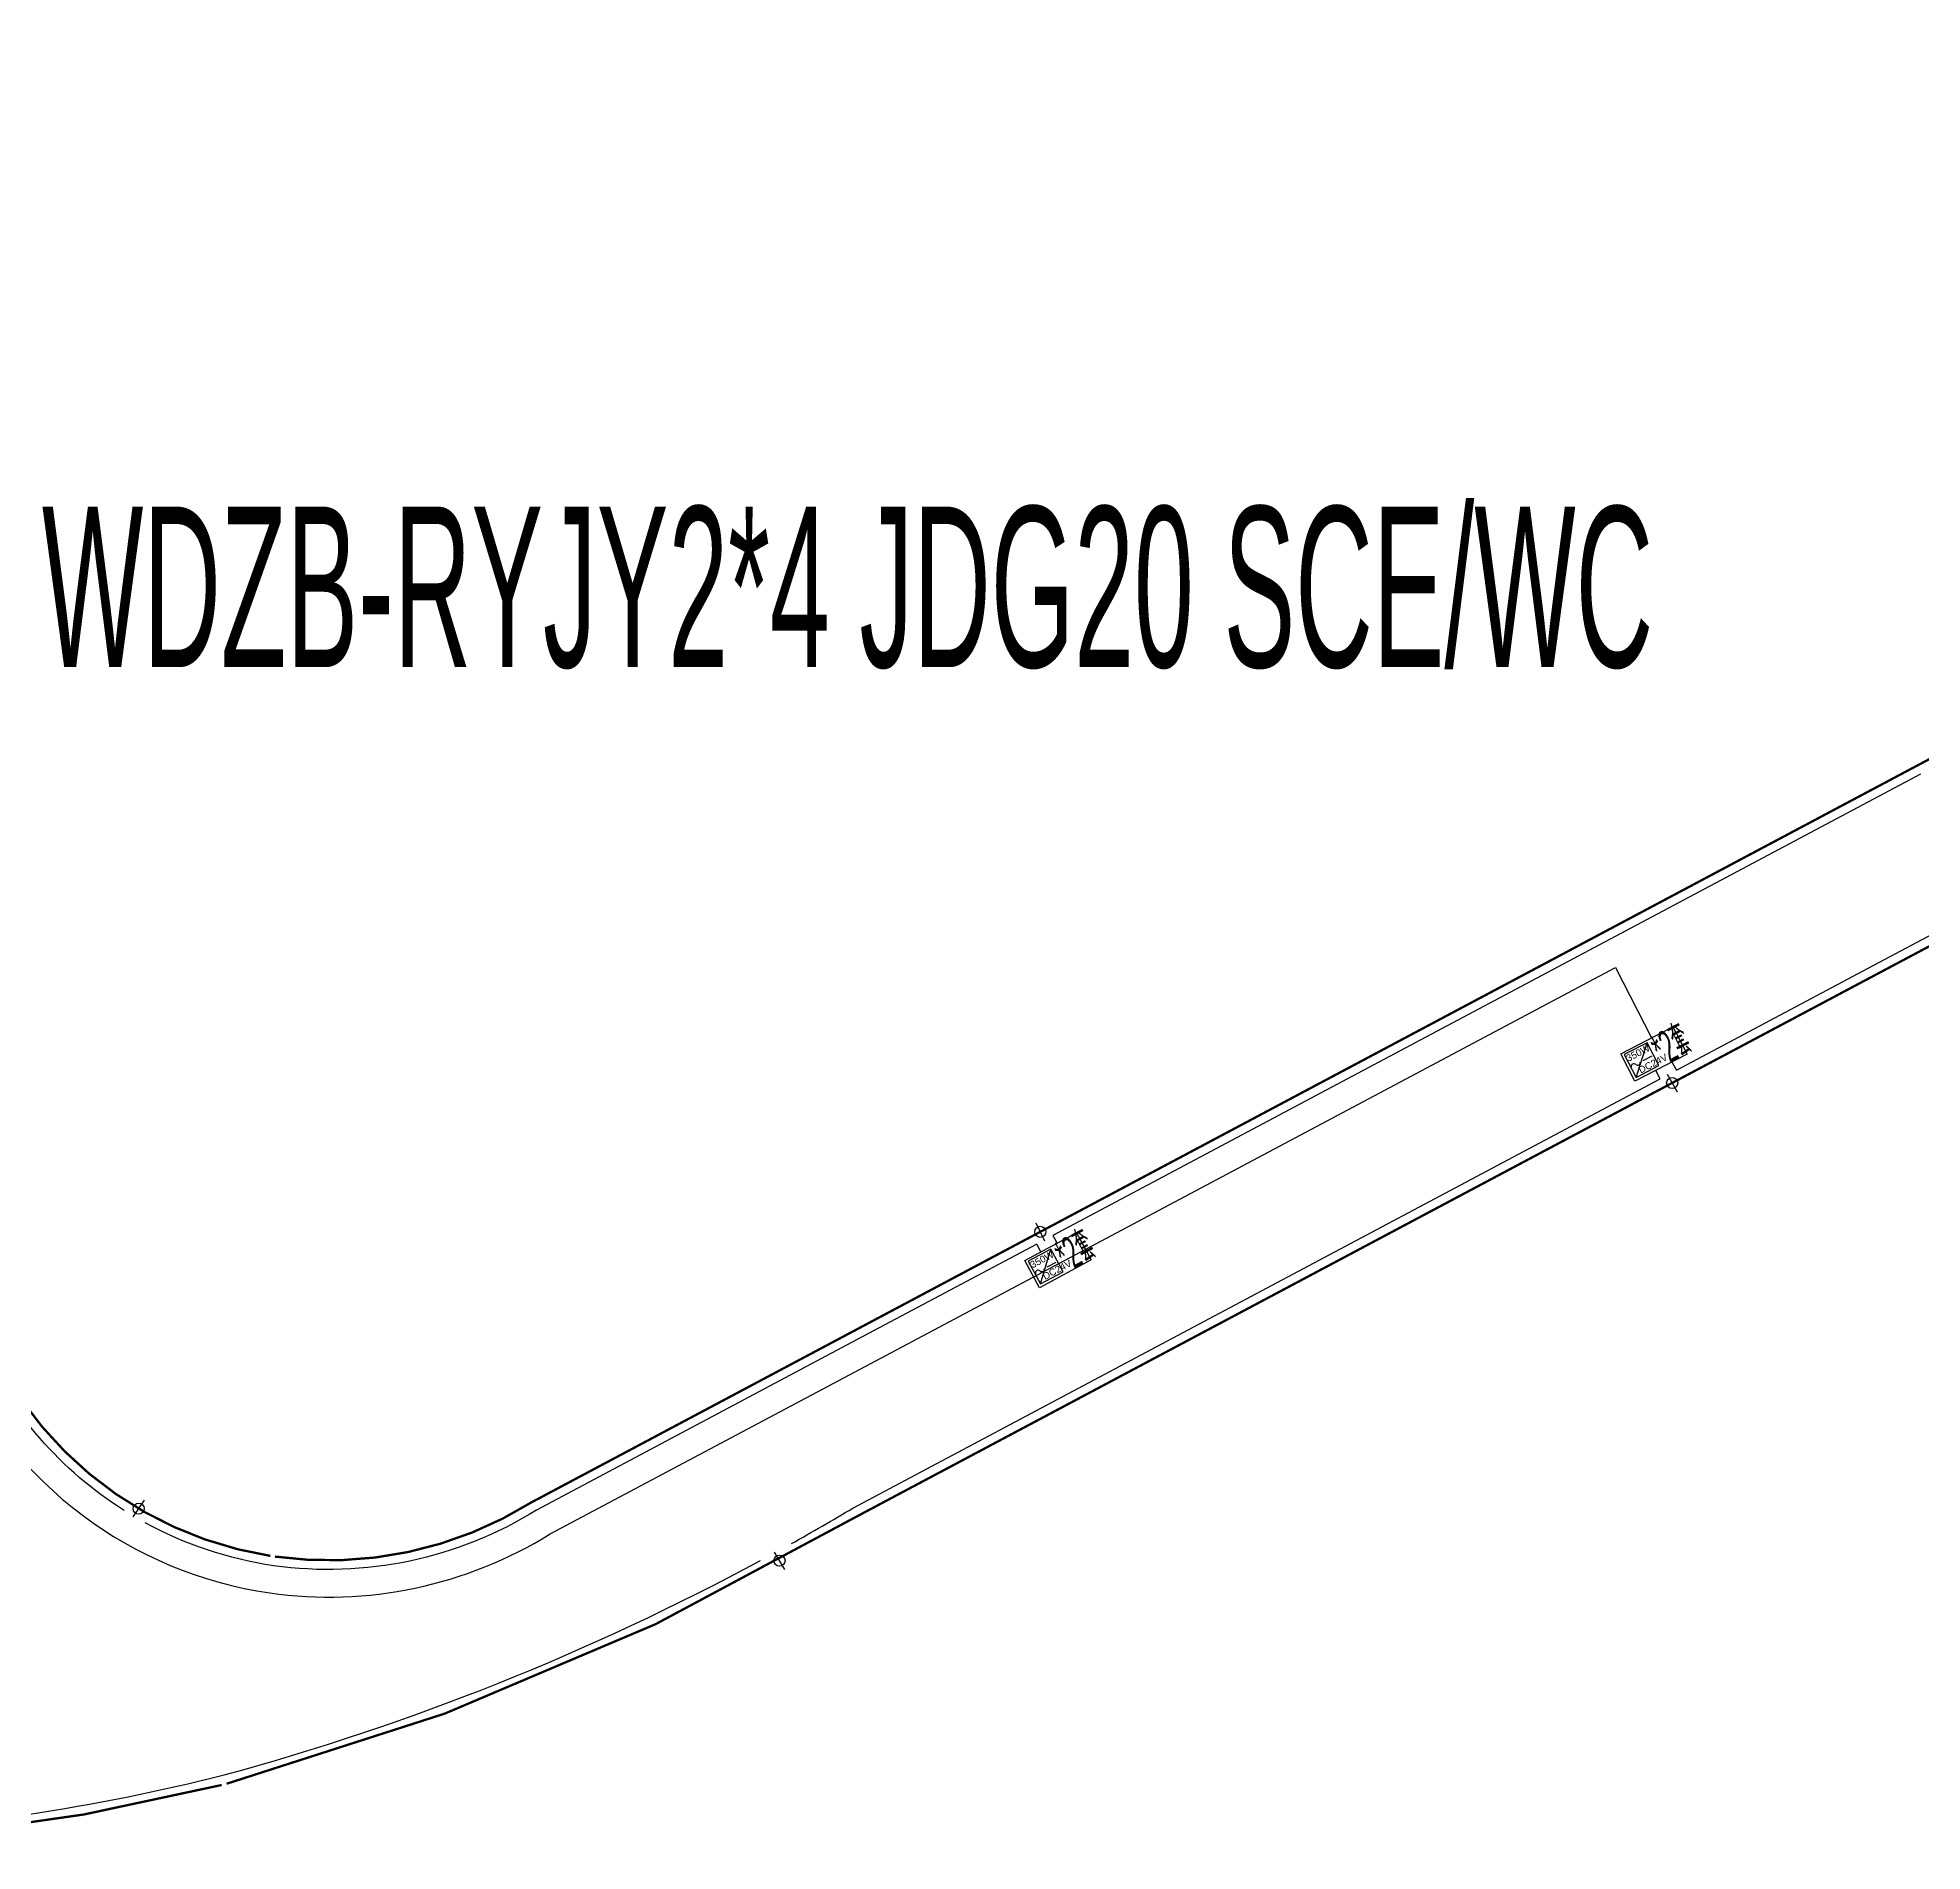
# Model space of a CAD drawing. Header units: inches. Extents: x -187843 to 1582678, y -554589 to 1835338.
# Drawn here: x 1302385 to 1343450, y -365936 to -326415 of the extents above; entities that cross this region are included whole.
import ezdxf
from ezdxf.lldxf.tags import DXFTag

# ---------------------------------------------------------------- set-up
doc = ezdxf.new("R2010")
doc.units = ezdxf.units.IN
doc.header["$MEASUREMENT"] = 0
doc.layers.get('0').update_dxf_attribs({"color": 253})
for name, color, linetype in [('0-LIGHT-TXT', 90, 'Continuous'), ('0-SL01', 1, 'Continuous'), ('0-开关电源', 3, 'Continuous'), ('LT-220V', 5, 'Continuous'), ('LT-24V', 4, 'Continuous')]:
    doc.layers.add(name, color=color, linetype=linetype)
doc.styles.add('SMDEI', font='smsim.shx', dxfattribs={"width": 0.75, "bigfont": 'smfs.shx'})
doc.styles.get("Standard").update_dxf_attribs({"font": 'arial.ttf'})
tags = doc.linetypes.add('SL01_LINE', pattern='A,0.3,-0.3,["SL01",Standard,S=0.2,R=-0.1,X=-0.1,Y=-0.1],-1.2', length=1.8).pattern_tags.tags
tags[6] = DXFTag(74, 10)

# ---------------------------------------------------------------- blocks, each defined once
blk = doc.blocks.new('LEDDR01')
at = {"layer": '0-开关电源'}
for p, q in [((-224, 0), (224, 448)), ((19, 205), (198, 205))]:
    blk.add_line(p, q, dxfattribs=at)
blk.add_lwpolyline([(-224, 0), (224, 0), (224, 448), (-224, 448)], close=True, dxfattribs=at)
for centre, start, end in [((-171, 187), 19.4712, 160.5288), ((-81, 219), 199.4712, 340.5288)]:
    blk.add_arc(centre, 47.5, start, end, dxfattribs=at)
at = {"color": 3}
for s, p in [('350W', (-219, 302)), ('DC24V', (-122, 21))]:
    blk.add_text(s, height=120, dxfattribs=at).set_placement(p)
blk = doc.blocks.new('分割')
at = {"layer": 'LT-220V'}
blk.add_lwpolyline([(-168, 141), (166, -144)], dxfattribs=at)
blk.add_circle((0, 0), 121, dxfattribs=at)

msp = doc.modelspace()

# ---------------------------------------------------------------- linework, layer by layer
at = {"layer": '0-LIGHT-TXT', "color": 7}
for points in [[(1336880, -348558), (1338016, -347970), (1338325, -348567), (1337189, -349155)], [(1323894, -353061), (1325022, -352457), (1325339, -353049), (1324211, -353654)]]:
    msp.add_lwpolyline(points, close=True, dxfattribs=at)
at = {"layer": '0-SL01', "linetype": 'SL01_LINE', "const_width": 50}
for points in [[(1355840, -327130, -0.256267), (1351377, -337775, -0.045874), (1349540, -338980), (1320039, -354666), (1313152, -358328, -0.17621), (1307554, -359514, 0.303141)], [(1320247, -358632), (1342489, -346806), (1348061, -343846, -0.197573), (1361703, -342697, 0.13329), (1365370, -343347, -0.535792)], [(1307455, -359499, -0.251922), (1301309, -354823, -0.03352)], [(1306502, -364464, 0.067712), (1320247, -358632, -0.04392)], [(1268242, -365911), (1268033, -365483, -0.082557), (1277724, -363774, -0.066358), (1286058, -364836, 0.062892), (1297292, -365798, 0.051216), (1306394, -364491, -0.246231)]]:
    msp.add_lwpolyline(points, format="xyb", dxfattribs=at)
at = {"layer": 'LT-220V'}
msp.add_lwpolyline([(1328996, -257682), (1328502, -258366), (1327596, -262318), (1297917, -255245, 0.084023), (1288882, -297159), (1289308, -297177, 0.010705), (1289193, -302603, 0.063452), (1293250, -334438, 0.015174), (1295407, -341833, 0.028165), (1300581, -355154, 0.255229), (1307441, -360306, 0.175468), (1313551, -359021), (1320415, -355372), (1336762, -346680), (1337553, -348210)], format="xyb", dxfattribs=at)
at = {"layer": 'LT-24V', "color": 4}
for points in [[(1304268, -358508, -0.14615), (1301127, -354906, -0.028165), (1295977, -341648, -0.004639), (1295274, -339411), (1294933, -339515)], [(1337996, -348735), (1338093, -348917), (1342395, -346629), (1347968, -343668, -0.144329), (1358080, -341749)], [(1318810, -359229, 0.007004), (1320149, -358458), (1337739, -349105), (1337643, -348923)], [(1324244, -352874), (1324153, -352705), (1320133, -354842), (1313252, -358501, -0.176015), (1307526, -359712, -0.089025), (1304727, -358778)], [(1297825, -365479), (1297830, -365572, 0.04877), (1306451, -364271, 0.057211), (1318138, -359598)]]:
    msp.add_lwpolyline(points, format="xyb", dxfattribs=at)
msp.add_lwpolyline([(1343414, -342464), (1324506, -352517), (1324596, -352685)], dxfattribs=at)

# ---------------------------------------------------------------- block references
at = {"layer": '0-开关电源', "color": 3, "xscale": 1.25, "yscale": 1.25, "zscale": 1.25}
for p, rotation in [((1337463, -348943), 27.35499106450769), ((1324482, -353438), 28.17765956287775)]:
    msp.add_blockref('LEDDR01', p, dxfattribs=dict(at, rotation=rotation))
at = {"layer": 'LT-220V'}
for p, rotation in [((1337999, -349193), 340.1343245264653), ((1324232, -352436), 336.2162647489971), ((1304585, -358468), 276.7525405817477), ((1318548, -359603), 341.6997308964612)]:
    msp.add_blockref('分割', p, dxfattribs=dict(at, rotation=rotation))

# ---------------------------------------------------------------- texts
at = {"layer": '0-LIGHT-TXT', "color": 7, "style": 'SMDEI', "width": 0.5}
msp.add_text('WDZB-RYJY2*4 JDG20 SCE/WC', height=3500, dxfattribs=at).set_placement((1302478, -340132))
for rotation, p in [(27.355, (1337789, -348844)), (28.1777, (1324807, -353334))]:
    msp.add_text('*2套', height=700, rotation=rotation, dxfattribs=at).set_placement(p)

doc.saveas('drawing.dxf')
